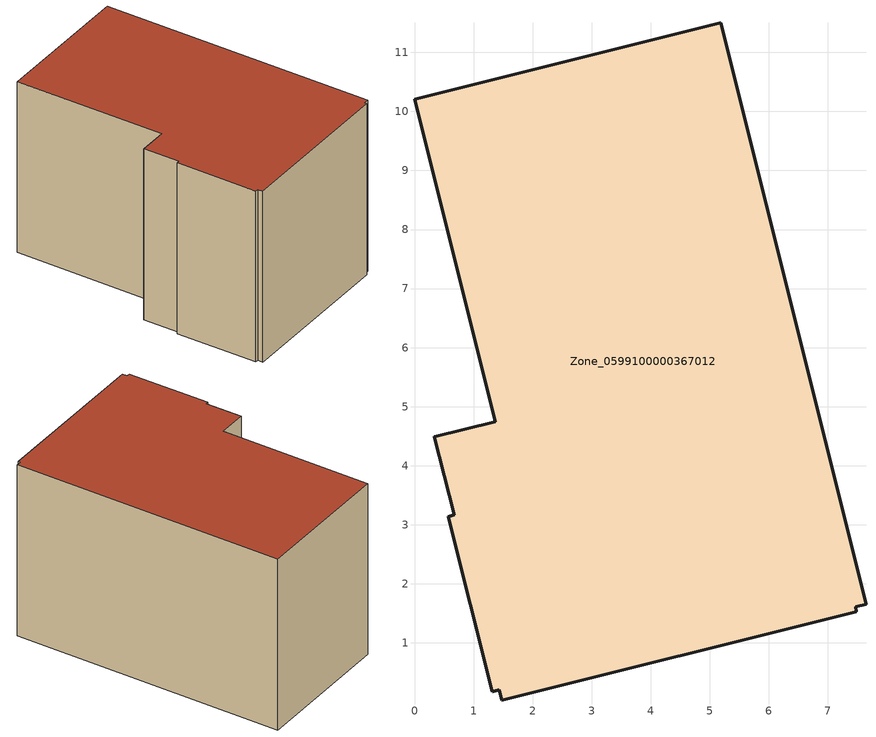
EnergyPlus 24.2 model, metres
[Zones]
Zone_0599100000367012
 floor ground (C_G): 0.68,3.17 0.34,4.49 1.37,4.75 0,10.21 5.19,11.5 7.64,1.66 7.47,1.61 7.48,1.53 1.48,0.03 1.43,0.2 1.32,0.18 0.57,3.14 z0
 wall outside (C_F): 0.34,4.49 0.68,3.17 0.57,3.14 1.32,0.18 1.43,0.2 1.48,0.03 7.48,1.53 7.47,1.61 7.64,1.66 5.19,11.5 0,10.21 1.37,4.75 0.34,4.49 z0:6.67
 roof outside (C_R): 7.48,1.53 7.47,1.61 7.64,1.66 5.19,11.5 0,10.21 1.37,4.75 0.34,4.49 0.68,3.17 0.57,3.14 1.32,0.18 1.43,0.2 1.48,0.03 z6.67
[BUILDING]
Pand.0599100000367012: North Axis=0; Terrain=City; Loads Convergence Tolerance Value=0.04; Temperature Convergence Tolerance Value=0.4; Solar Distribution=FullExterior; Maximum Number of Warmup Days=25; Minimum Number of Warmup Days=1
[Site:Location]
Rotterdam.The.Hague.AP_ZH_NLD Design_Conditions: Latitude=51.96; Longitude=4.45; Time Zone=1; Elevation=-4.5
[SITE:GROUNDTEMPERATURE:BUILDINGSURFACE]
18, 18, 18, 18, 18, 18, 18, 18, 18, 18, 18, 18
[MATERIAL] Thermal Absorptance=0.9; Solar Absorptance=0.7; Visible Absorptance=0.7
Name | Roughness | Thickness | Conductivity | Density | Specific Heat
G.TC.1992-2005 | MediumSmooth | 0.15 | 0.06 | 540 | 1210
F.TC.1992-2005 | Rough | 0.3 | 0.12 | 1920 | 840
R.TC.1992-2005 | MediumRough | 0.2 | 0.08 | 1500 | 1000
[CONSTRUCTION]
C_G: G.TC.1992-2005
C_F: F.TC.1992-2005
C_R: R.TC.1992-2005
[ZONE]
Zone_0599100000367012: Type=1; Multiplier=1; Ceiling Height=Autocalculate; Volume=Autocalculate; Floor Area=autocalculate; Part of Total Floor Area=Yes
[ZONEINFILTRATION:DESIGNFLOWRATE]
Infil_Zone_0599100000367012: Zone or ZoneList or Space or SpaceList=Zone_0599100000367012; Schedule=AlwaysOn; Design Flow Rate Calculation Method=Flow/Area; Flow Rate per Floor Area=0.0015; Constant Term Coefficient=1; Temperature Term Coefficient=0; Velocity Term Coefficient=0; Velocity Squared Term Coefficient=0
[HVACTEMPLATE:ZONE:IDEALLOADSAIRSYSTEM]
Zone_0599100000367012: Maximum Heating Supply Air Temperature=50; Minimum Cooling Supply Air Temperature=13; Maximum Heating Supply Air Humidity Ratio=0.0156; Minimum Cooling Supply Air Humidity Ratio=0.0077; Heating Limit=NoLimit; Cooling Limit=NoLimit; Dehumidification Control Type=ConstantSensibleHeatRatio; Cooling Sensible Heat Ratio=0.7; Dehumidification Setpoint=60; Humidification Control Type=None; Humidification Setpoint=30; Outdoor Air Method=None; Outdoor Air Flow Rate per Person=0.00944; Outdoor Air Flow Rate per Zone Floor Area=0; Outdoor Air Flow Rate per Zone=0; Demand Controlled Ventilation Type=None; Outdoor Air Economizer Type=NoEconomizer; Heat Recovery Type=None; Sensible Heat Recovery Effectiveness=0.7; Latent Heat Recovery Effectiveness=0.65
[ZONECONTROL:THERMOSTAT]
ThermostatControl_Zone_0599100000367012: Zone or ZoneList=Zone_0599100000367012; Control Type Schedule=DualSetpointControlType; Control 1=Thermostat_Zone_0599100000367012; Temperature Difference Between Cutout And Setpoint=0
[THERMOSTATSETPOINT:DUALSETPOINT]
Thermostat_Zone_0599100000367012: Heating Setpoint Temperature Schedule=HeatingSetpoint_Zone_0599100000367012; Cooling Setpoint Temperature Schedule=CoolingSetpoint_Zone_0599100000367012
[SCHEDULE:COMPACT]
HeatingSetpoint_Zone_0599100000367012: Through: 12/31, For: AllDays, Until: 24:00, 21
CoolingSetpoint_Zone_0599100000367012: Through: 12/31, For: AllDays, Until: 24:00, 24
DualSetpointControlType: Through: 12/31, For: AllDays, Until: 24:00, 4
AlwaysOn: Through: 12/31, For: AllDays, Until: 24:00, 1
